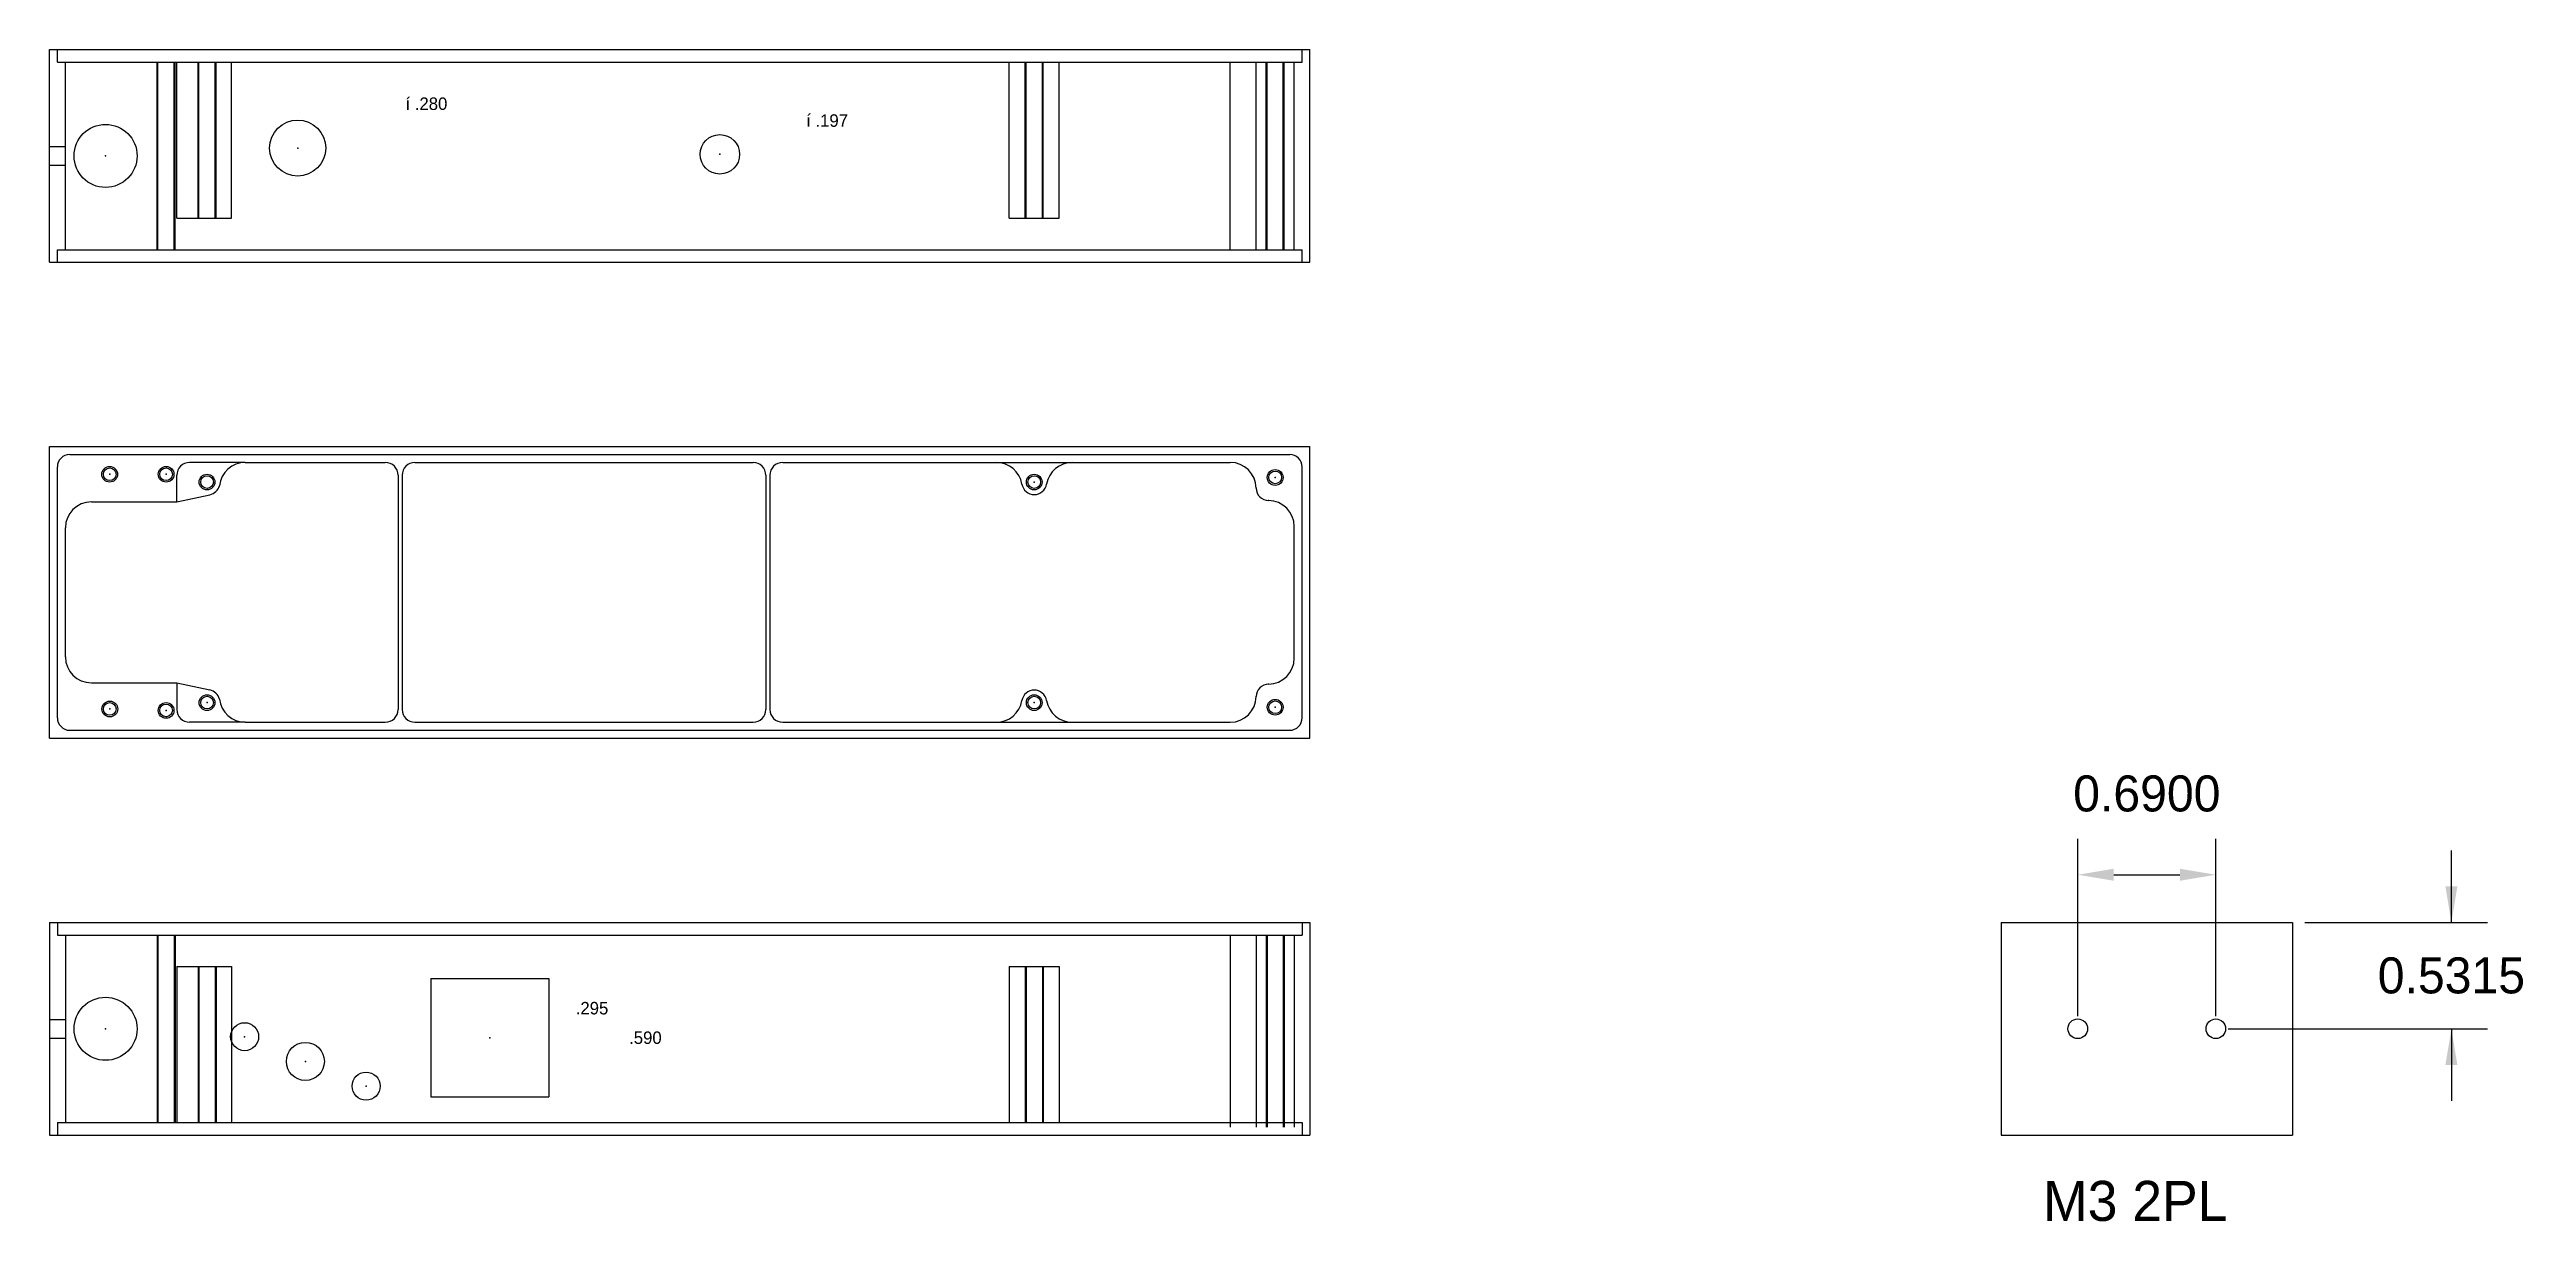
# Model space of a CAD drawing. Extents: x -0.8 to 11.6, y -3.7 to 2.2.
import ezdxf
from ezdxf.enums import TextEntityAlignment as Align

# ---------------------------------------------------------------- set-up
doc = ezdxf.new("R2010")
doc.units = 0
doc.header["$MEASUREMENT"] = 0
doc.layers.add('1', color=7, linetype='Continuous')
doc.dimstyles.get("Standard").update_dxf_attribs({"dimtxt": 0.18, "dimasz": 0.18, "dimexe": 0.18, "dimexo": 0.0625, "dimgap": 0.09, "dimtad": 0, "dimtih": 1, "dimtoh": 1, "dimdec": 4, "dimzin": 0, "dimdsep": 46, "dimtxsty": 'Standard', "dimcen": 0.09, "dimadec": 0, "dimazin": 0, "dimtfac": 1, "dimtdec": 4, "dimtofl": 0, "dimtmove": 0, "dimatfit": 3, "dimfxl": 1, "dimtolj": 1, "dimtzin": 0, "dimarcsym": 0})

# ---------------------------------------------------------------- blocks, each defined once
blk = doc.blocks.new('*D0')
at = {"color": 0, "linetype": 'ByBlock', "lineweight": -2}
for p, q in [((9.349, -2.669), (9.349, -1.782)), ((10.039, -2.669), (10.039, -1.782)), ((9.529, -1.962), (9.859, -1.962))]:
    blk.add_line(p, q, dxfattribs=at)
at = {"color": 0}
for points in [[(9.529, -1.932), (9.529, -1.992), (9.349, -1.962)], [(9.859, -1.992), (9.859, -1.932), (10.039, -1.962)]]:
    blk.add_solid(points, dxfattribs=at)
at = {"layer": 'Defpoints', "color": 0}
for p in [(10.039, -1.962), (9.349, -2.732), (10.039, -2.732)]:
    blk.add_point(p, dxfattribs=at)
at = {"color": 0, "linetype": 'ByBlock', "insert": (9.694, -1.557), "char_height": 0.18, "attachment_point": 5}
blk.add_mtext('\\A1;0.6900', dxfattribs=at)
blk = doc.blocks.new('*D1')
at = {"color": 0, "linetype": 'ByBlock', "lineweight": -2}
for p, q in [((11.216, -2.2), (11.216, -1.84)), ((10.484, -2.2), (11.396, -2.2)), ((10.101, -2.732), (11.396, -2.732)), ((11.216, -2.732), (11.216, -3.091))]:
    blk.add_line(p, q, dxfattribs=at)
at = {"color": 0}
for points in [[(11.186, -2.02), (11.246, -2.02), (11.216, -2.2)], [(11.246, -2.912), (11.186, -2.912), (11.216, -2.732)]]:
    blk.add_solid(points, dxfattribs=at)
at = {"layer": 'Defpoints', "color": 0}
for p in [(10.422, -2.2), (10.039, -2.732), (11.216, -2.732)]:
    blk.add_point(p, dxfattribs=at)
at = {"color": 0, "linetype": 'ByBlock', "insert": (11.216, -2.466), "char_height": 0.18, "attachment_point": 5}
blk.add_mtext('\\A1;0.5315', dxfattribs=at)

msp = doc.modelspace()

# ---------------------------------------------------------------- linework, layer by layer
at = {"linetype": 'ByBlock'}
for p, q in [((1.039, 0.098), (2.729, 0.098)), ((1.039, -1.2), (2.729, -1.2)), ((8.96576, -2.2), (10.42176, -2.2)), ((8.96576, -2.2), (8.96576, -3.263)), ((10.42176, -2.2), (10.42176, -3.263)), ((8.96576, -3.263), (10.42176, -3.263))]:
    msp.add_line(p, q, dxfattribs=at)
for centre, radius in [((-0.507, 1.6295), 0.1575), ((-0.507, -2.7315), 0.1575), ((9.34876, -2.7315), 0.049), ((10.03876, -2.7315), 0.049)]:
    msp.add_circle(centre, radius, dxfattribs=at)
at = {"layer": '1', "color": 7}
for p, q in [((-0.787, 1.098), (-0.787, 2.161)), ((-0.787, 2.161), (5.512, 2.161)), ((-0.748, 2.098), (-0.748, 2.161)), ((5.473, 2.098), (5.473, 2.161)), ((5.512, 1.098), (5.512, 2.161)), ((-0.748, 2.098), (5.473, 2.098)), ((-0.708, 1.161), (-0.708, 2.098)), ((-0.2495, 1.161), (-0.2495, 2.098)), ((-0.245, 1.161), (-0.245, 2.098)), ((-0.164, 1.161), (-0.164, 2.098)), ((-0.1595, 1.161), (-0.1595, 2.098)), ((-0.15111, 1.318), (-0.15111, 2.098)), ((-0.045, 1.318), (-0.045, 2.098)), ((-0.0405, 1.318), (-0.0405, 2.098)), ((0.0405, 1.318), (0.0405, 2.098)), ((0.045, 1.318), (0.045, 2.098)), ((0.12277, 1.318), (0.12277, 2.098)), ((4.009, 1.318), (4.009, 2.098)), ((4.089, 1.318), (4.089, 2.098)), ((4.0935, 1.318), (4.0935, 2.098)), ((4.1745, 1.318), (4.1745, 2.098)), ((4.179, 1.318), (4.179, 2.098)), ((4.259, 1.318), (4.259, 2.098)), ((5.113, 1.161), (5.113, 2.098)), ((5.243, 1.161), (5.243, 2.098)), ((5.293, 1.161), (5.293, 2.098)), ((5.2975, 1.161), (5.2975, 2.098)), ((5.3785, 1.161), (5.3785, 2.098)), ((5.383, 1.161), (5.383, 2.098)), ((5.433, 1.161), (5.433, 2.098)), ((-0.787, 1.67625), (-0.708, 1.67625)), ((-0.787, 1.58275), (-0.708, 1.58275)), ((-0.15111, 1.318), (0.12277, 1.318)), ((4.009, 1.318), (4.259, 1.318)), ((-0.748, 1.098), (-0.748, 1.161)), ((-0.748, 1.161), (5.473, 1.161)), ((5.473, 1.098), (5.473, 1.161)), ((-0.787, 1.098), (5.512, 1.098)), ((-0.787, -1.279), (-0.787, 0.177)), ((-0.787, 0.177), (5.512, 0.177)), ((-0.6855, 0.138), (5.4105, 0.138)), ((5.512, -1.279), (5.512, 0.177)), ((-0.748, -1.1775), (-0.748, 0.0755)), ((-0.15111, -0.099), (-0.15111, 0.034)), ((0.19139, 0.098), (-0.08711, 0.098)), ((0.19139, 0.098), (0.891, 0.098)), ((0.955, 0.034), (0.955, -1.136)), ((0.975, 0.034), (0.975, -1.136)), ((2.793, 0.034), (2.793, -1.136)), ((2.813, 0.034), (2.813, -1.136)), ((2.877, 0.098), (3.94418, 0.098)), ((3.94418, 0.098), (4.32382, 0.098)), ((4.32382, 0.098), (5.113, 0.098)), ((5.473, -1.1775), (5.473, 0.0755)), ((-0.578, -0.099), (-0.15111, -0.099)), ((-0.15111, -0.099), (0.01372, -0.06323)), ((5.243, -0.0295), (5.243, -0.032)), ((5.3055, -0.092), (5.303, -0.092)), ((-0.708, -0.873), (-0.708, -0.229)), ((5.433, -0.88), (5.433, -0.222)), ((-0.578, -1.003), (-0.15111, -1.003)), ((-0.15111, -1.003), (0.01372, -1.03877)), ((-0.15111, -1.003), (-0.15111, -1.136)), ((5.243, -1.0725), (5.243, -1.07)), ((5.3055, -1.01), (5.303, -1.01)), ((0.19139, -1.2), (-0.08711, -1.2)), ((0.19139, -1.2), (0.891, -1.2)), ((2.877, -1.2), (3.94418, -1.2)), ((3.94418, -1.2), (4.32382, -1.2)), ((4.32382, -1.2), (5.113, -1.2)), ((-0.787, -1.279), (5.512, -1.279)), ((-0.6855, -1.24), (5.4105, -1.24)), ((-0.787, -2.2), (-0.787, -3.263)), ((-0.787, -2.2), (5.512, -2.2)), ((-0.748, -2.2), (-0.748, -2.263)), ((5.473, -2.2), (5.473, -2.263)), ((5.512, -2.2), (5.512, -3.263)), ((-0.748, -2.263), (5.473, -2.263)), ((-0.708, -2.263), (-0.708, -3.2)), ((-0.2495, -2.263), (-0.2495, -3.2)), ((-0.245, -2.263), (-0.245, -3.2)), ((-0.164, -2.263), (-0.164, -3.2)), ((-0.1595, -2.263), (-0.1595, -3.2)), ((5.113, -2.263), (5.113, -3.223)), ((5.243, -2.263), (5.243, -3.223)), ((5.293, -2.263), (5.293, -3.223)), ((5.2975, -2.263), (5.2975, -3.223)), ((5.3785, -2.263), (5.3785, -3.223)), ((5.383, -2.263), (5.383, -3.223)), ((5.433, -2.263), (5.433, -3.223)), ((-0.15111, -2.42), (-0.15111, -3.2)), ((-0.15111, -2.42), (0.12277, -2.42)), ((-0.045, -2.42), (-0.045, -3.2)), ((-0.0405, -2.42), (-0.0405, -3.2)), ((0.0405, -2.42), (0.0405, -3.2)), ((0.045, -2.42), (0.045, -3.2)), ((0.12277, -2.42), (0.12277, -3.2)), ((4.009, -2.42), (4.009, -3.2)), ((4.009, -2.42), (4.259, -2.42)), ((4.089, -2.42), (4.089, -3.2)), ((4.0935, -2.42), (4.0935, -3.2)), ((4.1745, -2.42), (4.1745, -3.2)), ((4.179, -2.42), (4.179, -3.2)), ((4.259, -2.42), (4.259, -3.2)), ((1.119, -2.481), (1.119, -3.071)), ((1.119, -2.481), (1.709, -2.481)), ((1.709, -2.481), (1.709, -3.071)), ((-0.787, -2.68475), (-0.708, -2.68475)), ((-0.787, -2.77825), (-0.708, -2.77825)), ((1.119, -3.071), (1.709, -3.071)), ((-0.748, -3.2), (-0.748, -3.263)), ((-0.748, -3.2), (5.473, -3.2)), ((5.473, -3.2), (5.473, -3.263)), ((-0.787, -3.263), (5.512, -3.263))]:
    msp.add_line(p, q, dxfattribs=at)
for centre, radius in [((0.453, 1.669), 0.14), ((2.563, 1.6375), 0.0985), ((-0.48638, 0.039), 0.03935), ((-0.48638, 0.039), 0.03175), ((-0.2045, 0.039), 0.03935), ((-0.2045, 0.039), 0.03175), ((0, 0), 0.03935), ((0, 0), 0.03175), ((4.134, 0), 0.03935), ((4.134, 0), 0.03175), ((5.338, 0.023), 0.03935), ((5.338, 0.023), 0.03175), ((-0.48582, -1.13353), 0.03935), ((-0.48582, -1.13353), 0.03175), ((-0.2045, -1.141), 0.03935), ((-0.2045, -1.141), 0.03175), ((0, -1.102), 0.03935), ((0, -1.102), 0.03175), ((4.134, -1.102), 0.03935), ((4.134, -1.102), 0.03175), ((5.338, -1.125), 0.03935), ((5.338, -1.125), 0.03175), ((0.188, -2.771), 0.07), ((0.4915, -2.8945), 0.095), ((0.795, -3.018), 0.07)]:
    msp.add_circle(centre, radius, dxfattribs=at)
for centre, radius, start, end in [((-0.6855, 0.0755), 0.0625, 90, 180), ((5.4105, 0.0755), 0.0625, 359.99999, 90), ((-0.08711, 0.034), 0.064, 90, 180), ((0.19139, -0.032), 0.13, 90, 173.82772), ((0.891, 0.034), 0.064, 0, 90), ((1.039, 0.034), 0.064, 90, 180), ((2.729, 0.034), 0.064, 0, 90), ((2.877, 0.034), 0.064, 90, 180), ((3.94418, -0.032), 0.13, 9.56891, 90), ((4.32382, -0.032), 0.13, 90, 170.43109), ((5.113, -0.032), 0.13, 0.74406, 89.99999), ((-0.578, -0.229), 0.13, 90, 180), ((0, 0), 0.0647, 282.24438, 343.82592), ((4.134, 0), 0.0625, 189.56891, 350.43109), ((5.3055, -0.0295), 0.0625, 180.74406, 269.25594), ((5.303, -0.222), 0.13, 0, 89.25594), ((-0.578, -0.873), 0.13, 180, 270), ((5.303, -0.88), 0.13, 270.74406, 0), ((0, -1.102), 0.0647, 16.17408, 77.75632), ((0.19139, -1.07), 0.13, 186.17228, 270), ((3.94418, -1.07), 0.13, 270, 350.43109), ((4.134, -1.102), 0.0625, 9.56891, 170.43109), ((4.32382, -1.07), 0.13, 189.56891, 270), ((5.113, -1.07), 0.13, 270, 359.25594), ((5.3055, -1.0725), 0.0625, 90.74406, 179.25594), ((-0.6855, -1.1775), 0.0625, 180, 270), ((-0.08711, -1.136), 0.064, 180, 270), ((0.891, -1.136), 0.064, 270, 0), ((1.039, -1.136), 0.064, 180, 270), ((2.729, -1.136), 0.064, 270, 0), ((2.877, -1.136), 0.064, 180, 270), ((5.4105, -1.1775), 0.0625, 270, 0)]:
    msp.add_arc(centre, radius, start, end, dxfattribs=at)
for p in [(-0.507, 1.6295), (0.453, 1.669), (2.563, 1.6375), (-0.48638, 0.039), (-0.2045, 0.039), (-0.2045, 0.039), (4.134, 0), (5.338, 0.023), (5.338, 0.023), (0, -1.102), (4.134, -1.102), (-0.48582, -1.13353), (-0.2045, -1.141), (-0.2045, -1.141), (5.338, -1.125), (5.338, -1.125), (-0.507, -2.7315), (0.188, -2.771), (1.414, -2.776), (0.4915, -2.8945), (0.795, -3.018)]:
    msp.add_point(p, dxfattribs=at)

# ---------------------------------------------------------------- texts
at = {"linetype": 'ByBlock', "insert": (9.17556, -3.49126), "char_height": 0.2, "width": 1.0226026, "attachment_point": 1}
msp.add_mtext('{M3 2PL}', dxfattribs=at)
at = {"layer": '1', "color": 7}
for s, p in [('í .280', (1.0964, 1.89042)), ('í .197', (3.09875, 1.80621)), ('.295', (1.924, -2.6285)), ('.590', (2.19078, -2.776))]:
    msp.add_text(s, height=0.0625, dxfattribs=at).set_placement(p, align=Align.MIDDLE_CENTER)

# ---------------------------------------------------------------- dimensions: what is measured, and where the dimension line sits
at = {"linetype": 'ByBlock'}
dim = msp.add_linear_dim(base=(10.03876, -1.962), p1=(9.34876, -2.7315), p2=(10.03876, -2.7315), dimstyle='Standard', override={"dimtmove": 2}, dxfattribs=at)
dim.commit()
dim.dimension.update_dxf_attribs({"geometry": '*D0', "text_midpoint": (9.69376, -1.557)})
dim = msp.add_linear_dim(base=(11.21628, -2.7315), p1=(10.42176, -2.2), p2=(10.03876, -2.7315), angle=90, dimstyle='Standard', override={"dimtmove": 2}, dxfattribs=at)
dim.commit()
dim.dimension.update_dxf_attribs({"geometry": '*D1', "text_midpoint": (11.21628, -2.46575)})

doc.saveas('drawing.dxf')
